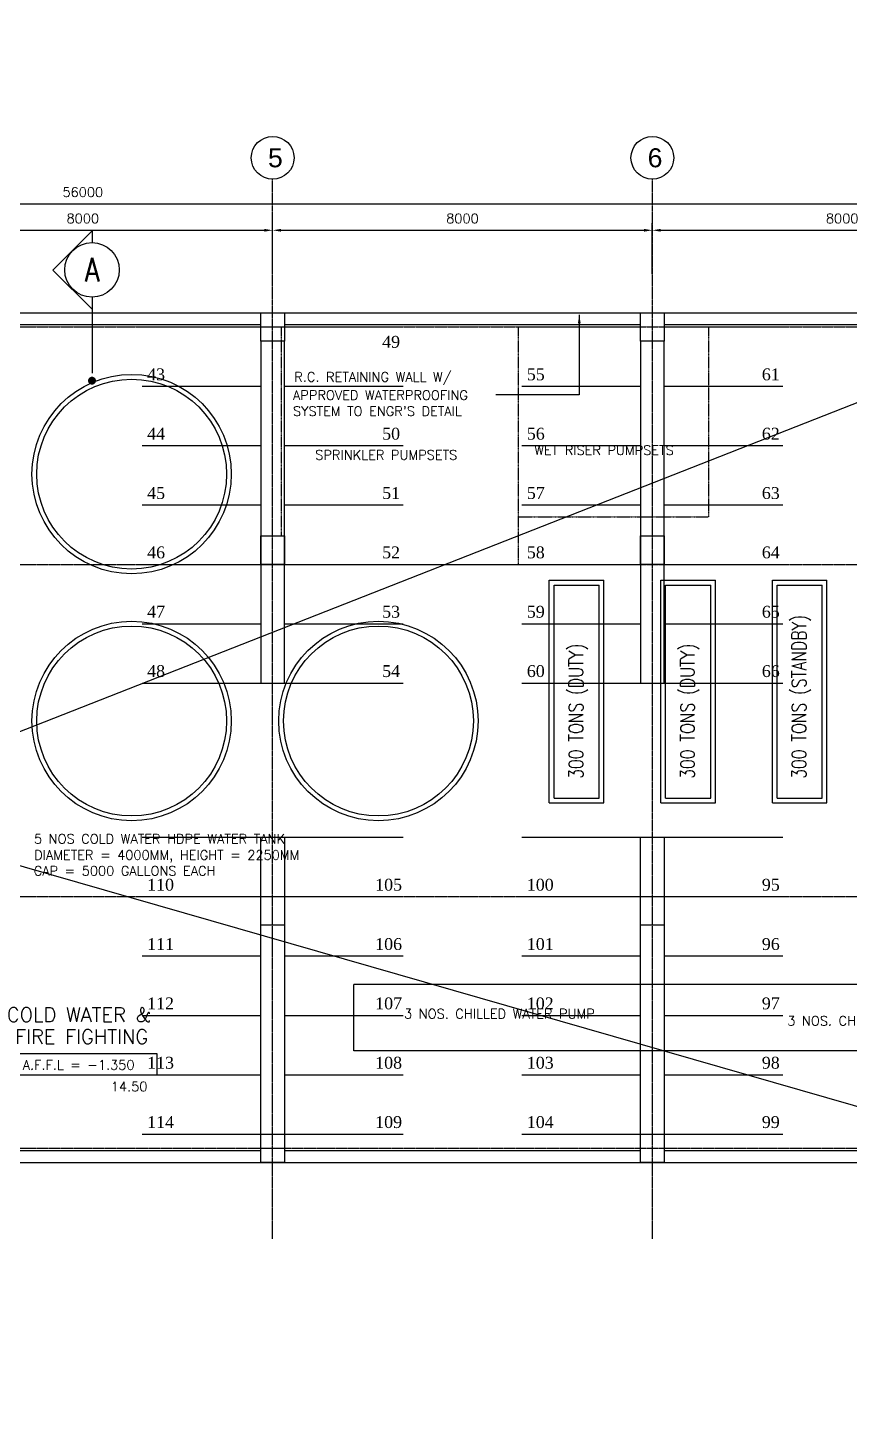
# Model space of a CAD drawing. Header units: millimetres. Extents: x -312260 to 194620, y -310600 to 21683.
# Drawn here: x -271936 to -254627, y -7543 to 21683 of the extents above; entities that cross this region are included whole.
import ezdxf

# ---------------------------------------------------------------- set-up
doc = ezdxf.new("R2010")
doc.units = ezdxf.units.MM
doc.header["$LTSCALE"] = 5
doc.header["$MEASUREMENT"] = 0
doc.header["$PDMODE"] = 3
doc.linetypes.add('CENTER', pattern=[2, 1.25, -0.25, 0.25, -0.25])
doc.linetypes.add('HIDDEN', pattern=[0.375, 0.25, -0.125])
for name, color, linetype in [('col', 7, 'Continuous'), ('CP NUMBERING', 1, 'Continuous'), ('DIM', 7, 'Continuous'), ('GRID', 9, 'CENTER'), ('in.road', 5, 'Continuous'), ('OFF', 7, 'Continuous'), ('SPEC', 7, 'Continuous'), ('TEXT', 7, 'Continuous'), ('wall', 2, 'Continuous')]:
    doc.layers.add(name, color=color, linetype=linetype)
doc.styles.add('CARPARK NO', font='TIMES.TTF', dxfattribs={"height": 200})
doc.styles.add('E', font='ROMANS.SHX', dxfattribs={"width": 0.9})
doc.styles.add('HELV', font='HELV.shx')
doc.styles.add('S100', font='ROMANS.shx', dxfattribs={"height": 200})
doc.dimstyles.new('S100', dxfattribs={"dimscale": 0, "dimtxt": 150, "dimasz": 175, "dimexe": 150, "dimexo": 150, "dimgap": 150, "dimtad": 1, "dimdec": 0, "dimzin": 0, "dimdsep": 46, "dimtxsty": 'S100', "dimcen": 0, "dimdle": 100, "dimclrd": 5, "dimclre": 5, "dimclrt": 1, "dimaunit": 1, "dimadec": 0, "dimazin": 0, "dimtfac": 1, "dimtdec": 0, "dimtofl": 0, "dimtmove": 1, "dimatfit": 3, "dimfxl": 1, "dimtolj": 1, "dimtzin": 0, "dimarcsym": 0})

# ---------------------------------------------------------------- blocks, each defined once
blk = doc.blocks.new('*D8')
at = {"layer": 'DEFPOINTS', "color": 0}
for p in [(-242776, 17971), (-298776, 16346), (-242776, 16346)]:
    blk.add_point(p, dxfattribs=at)
at = {"layer": 'DIM', "color": 5, "lineweight": -2}
for p, q in [((-298776, 16496), (-298776, 18121)), ((-242776, 16496), (-242776, 18121)), ((-298601, 17971), (-242951, 17971))]:
    blk.add_line(p, q, dxfattribs=at)
at = {"layer": 'DIM', "color": 5}
for points in [[(-298601, 18000), (-298601, 17942), (-298776, 17971)], [(-242951, 18000), (-242951, 17942), (-242776, 17971)]]:
    blk.add_solid(points, dxfattribs=at)
at = {"layer": 'DIM', "color": 1, "insert": (-270776, 18221), "char_height": 200, "attachment_point": 5, "style": 'S100'}
blk.add_mtext('\\A1;56000', dxfattribs=at)
blk = doc.blocks.new('*D12')
at = {"layer": 'DEFPOINTS', "color": 0}
for p in [(-266776, 17417), (-274776, 16346), (-266776, 16346)]:
    blk.add_point(p, dxfattribs=at)
at = {"layer": 'DIM', "color": 5, "lineweight": -2}
for p, q in [((-274776, 16496), (-274776, 17567)), ((-266776, 16496), (-266776, 17567)), ((-274601, 17417), (-266951, 17417))]:
    blk.add_line(p, q, dxfattribs=at)
at = {"layer": 'DIM', "color": 5}
for points in [[(-274601, 17446), (-274601, 17388), (-274776, 17417)], [(-266951, 17446), (-266951, 17388), (-266776, 17417)]]:
    blk.add_solid(points, dxfattribs=at)
at = {"layer": 'DIM', "color": 1, "insert": (-270776, 17667), "char_height": 200, "attachment_point": 5, "style": 'S100'}
blk.add_mtext('\\A1;8000', dxfattribs=at)
blk = doc.blocks.new('*D13')
at = {"layer": 'DEFPOINTS', "color": 0}
for p in [(-258776, 17417), (-266776, 16346), (-258776, 16346)]:
    blk.add_point(p, dxfattribs=at)
at = {"layer": 'DIM', "color": 5, "lineweight": -2}
for p, q in [((-266776, 16496), (-266776, 17567)), ((-258776, 16496), (-258776, 17567)), ((-266601, 17417), (-258951, 17417))]:
    blk.add_line(p, q, dxfattribs=at)
at = {"layer": 'DIM', "color": 5}
for points in [[(-266601, 17446), (-266601, 17388), (-266776, 17417)], [(-258951, 17446), (-258951, 17388), (-258776, 17417)]]:
    blk.add_solid(points, dxfattribs=at)
at = {"layer": 'DIM', "color": 1, "insert": (-262776, 17667), "char_height": 200, "attachment_point": 5, "style": 'S100'}
blk.add_mtext('\\A1;8000', dxfattribs=at)
blk = doc.blocks.new('*D14')
at = {"layer": 'DEFPOINTS', "color": 0}
for p in [(-250776, 17417), (-258776, 16346), (-250776, 16346)]:
    blk.add_point(p, dxfattribs=at)
at = {"layer": 'DIM', "color": 5, "lineweight": -2}
for p, q in [((-258776, 16496), (-258776, 17567)), ((-250776, 16496), (-250776, 17567)), ((-258601, 17417), (-250951, 17417))]:
    blk.add_line(p, q, dxfattribs=at)
at = {"layer": 'DIM', "color": 5}
for points in [[(-258601, 17446), (-258601, 17388), (-258776, 17417)], [(-250951, 17446), (-250951, 17388), (-250776, 17417)]]:
    blk.add_solid(points, dxfattribs=at)
at = {"layer": 'DIM', "color": 1, "insert": (-254776, 17667), "char_height": 200, "attachment_point": 5, "style": 'S100'}
blk.add_mtext('\\A1;8000', dxfattribs=at)

msp = doc.modelspace()

# ---------------------------------------------------------------- linework, layer by layer
for p, q in [((-234339.9, 21683.4), (-308783.3, -7543.2)), ((-312259.7, 15574.6), (-233500.8, -7064))]:
    msp.add_line(p, q)
at = {"color": 3}
for p, q in [((-270582, 17404.3), (-271406.5, 16579.7)), ((-270582, 17404.3), (-270582, 17157.3)), ((-270582, 15755.1), (-271406.5, 16579.7)), ((-270582, 16007.3), (-270582, 15755.1)), ((-270582, 15755.1), (-270582, 14407))]:
    msp.add_line(p, q, dxfattribs=at)
at = {"color": 3, "const_width": 83.6}
msp.add_lwpolyline([(-270623.8, 14249, 1), (-270540.2, 14249, 1)], format="xyb", close=True, dxfattribs=at)
at = {"color": 3}
msp.add_circle((-270582, 16582.3), 575, dxfattribs=at)
at = {"layer": 'col', "color": 3}
for points in [[(-266525.6, 15080.7), (-267025.6, 15080.7), (-267025.6, 15680.7), (-266525.6, 15680.7)], [(-258525.6, 15080.7), (-259025.6, 15080.7), (-259025.6, 15680.7), (-258525.6, 15680.7)], [(-266525.6, 10380.7), (-267025.6, 10380.7), (-267025.6, 10980.7), (-266525.6, 10980.7)], [(-258525.6, 10380.7), (-259025.6, 10380.7), (-259025.6, 10980.7), (-258525.6, 10980.7)], [(-266525.6, 2780.7), (-267025.6, 2780.7), (-267025.6, 3380.7), (-266525.6, 3380.7)], [(-258525.6, 2780.7), (-259025.6, 2780.7), (-259025.6, 3380.7), (-258525.6, 3380.7)], [(-266525.6, -2219.3), (-267025.6, -2219.3), (-267025.6, -1619.3), (-266525.6, -1619.3)], [(-258525.6, -2219.3), (-259025.6, -2219.3), (-259025.6, -1619.3), (-258525.6, -1619.3)]]:
    msp.add_lwpolyline(points, close=True, dxfattribs=at)
at = {"layer": 'GRID', "linetype": 'CENTER', "ltscale": 2}
for p, q in [((-266775.6, -3830.2), (-266775.6, 18494.6)), ((-258775.6, -3830.2), (-258775.6, 18494.6)), ((-303275.1, 15380.7), (-241148.4, 15380.7)), ((-303275.1, 10380.7), (-241148.4, 10380.7)), ((-303275.1, 3380.7), (-241148.4, 3380.7)), ((-303275.1, -1919.3), (-241148.4, -1919.3))]:
    msp.add_line(p, q, dxfattribs=at)
at = {"layer": 'GRID', "color": 7, "linetype": 'Continuous'}
for centre in [(-266775.6, 18944.6), (-258775.6, 18944.6)]:
    msp.add_circle(centre, 450, dxfattribs=at)
at = {"layer": 'in.road', "color": 6}
for p, q in [((-269525.6, 15380.7), (-267025.6, 15380.7)), ((-266525.6, 15380.7), (-264025.6, 15380.7)), ((-261525.6, 15380.7), (-259025.6, 15380.7)), ((-258525.6, 15380.7), (-256025.6, 15380.7)), ((-267025.6, 15080.7), (-267025.6, 7880.7)), ((-266525.6, 7880.7), (-266525.6, 15080.7)), ((-259025.6, 15080.7), (-259025.6, 7880.7)), ((-258525.6, 7880.7), (-258525.6, 15080.7)), ((-269525.6, 14130.7), (-267025.6, 14130.7)), ((-266525.6, 14130.7), (-264025.6, 14130.7)), ((-261525.6, 14130.7), (-259025.6, 14130.7)), ((-258525.6, 14130.7), (-256025.6, 14130.7)), ((-269525.6, 12880.7), (-267025.6, 12880.7)), ((-266525.6, 12880.7), (-264025.6, 12880.7)), ((-261525.6, 12880.7), (-259025.6, 12880.7)), ((-258525.6, 12880.7), (-256025.6, 12880.7)), ((-269525.6, 11630.7), (-267025.6, 11630.7)), ((-266525.6, 11630.7), (-264025.6, 11630.7)), ((-261525.6, 11630.7), (-259025.6, 11630.7)), ((-258525.6, 11630.7), (-256025.6, 11630.7)), ((-269525.6, 10380.7), (-267025.6, 10380.7)), ((-266525.6, 10380.7), (-264025.6, 10380.7)), ((-261525.6, 10380.7), (-259025.6, 10380.7)), ((-258525.6, 10380.7), (-256025.6, 10380.7)), ((-269525.6, 9130.7), (-267025.6, 9130.7)), ((-266525.6, 9130.7), (-264025.6, 9130.7)), ((-261525.6, 9130.7), (-259025.6, 9130.7)), ((-258525.6, 9130.7), (-256025.6, 9130.7)), ((-269525.6, 7880.7), (-266775.6, 7880.7)), ((-266775.6, 7880.7), (-264025.6, 7880.7)), ((-261525.6, 7880.7), (-258775.6, 7880.7)), ((-258775.6, 7880.7), (-256025.6, 7880.7)), ((-269525.6, 4630.7), (-266775.6, 4630.7)), ((-267025.6, -1619.3), (-267025.6, 4630.7)), ((-266775.6, 4630.7), (-264025.6, 4630.7)), ((-266525.6, 4630.7), (-266525.6, -1619.3)), ((-261525.6, 4630.7), (-258775.6, 4630.7)), ((-259025.6, -1619.3), (-259025.6, 4630.7)), ((-258775.6, 4630.7), (-256025.6, 4630.7)), ((-258525.6, 4630.7), (-258525.6, -1619.3)), ((-269525.6, 3380.7), (-267025.6, 3380.7)), ((-266525.6, 3380.7), (-264025.6, 3380.7)), ((-261525.6, 3380.7), (-259025.6, 3380.7)), ((-258525.6, 3380.7), (-256025.6, 3380.7)), ((-269525.6, 2130.7), (-267025.6, 2130.7)), ((-266525.6, 2130.7), (-264025.6, 2130.7)), ((-261525.6, 2130.7), (-259025.6, 2130.7)), ((-258525.6, 2130.7), (-256025.6, 2130.7)), ((-269525.6, 880.7), (-267025.6, 880.7)), ((-266525.6, 880.7), (-264025.6, 880.7)), ((-261525.6, 880.7), (-259025.6, 880.7)), ((-258525.6, 880.7), (-256025.6, 880.7)), ((-269525.6, -369.3), (-267025.6, -369.3)), ((-266525.6, -369.3), (-264025.6, -369.3)), ((-261525.6, -369.3), (-259025.6, -369.3)), ((-258525.6, -369.3), (-256025.6, -369.3)), ((-269525.6, -1619.3), (-267025.6, -1619.3)), ((-266525.6, -1619.3), (-264025.6, -1619.3)), ((-261525.6, -1619.3), (-259025.6, -1619.3)), ((-258525.6, -1619.3), (-256025.6, -1619.3))]:
    msp.add_line(p, q, dxfattribs=at)
at = {"layer": 'OFF', "color": 1, "linetype": 'HIDDEN'}
for p, q in [((-266593.1, 15380.7), (-266593.1, 10980.7)), ((-261593.1, 10380.7), (-261593.1, 15380.7)), ((-257593.1, 15380.7), (-257593.1, 11380.7)), ((-261593.1, 11380.7), (-257593.1, 11380.7)), ((-266525.6, 10380.7), (-261593.1, 10380.7))]:
    msp.add_line(p, q, dxfattribs=at)
at = {"layer": 'OFF'}
for p, q in [((-260946.6, 5357.2), (-260946.6, 10045.2)), ((-260946.6, 10045.2), (-259796.6, 10045.2)), ((-260846.6, 5457.2), (-260846.6, 9945.2)), ((-260846.6, 9945.2), (-259896.6, 9945.2)), ((-259896.6, 5457.2), (-259896.6, 9945.2)), ((-259796.6, 5357.2), (-259796.6, 10045.2)), ((-259796.6, 5357.2), (-259796.6, 10045.2)), ((-258596.6, 5357.2), (-258596.6, 10045.2)), ((-258596.6, 10045.2), (-257446.6, 10045.2)), ((-258496.6, 5457.2), (-258496.6, 9945.2)), ((-258496.6, 9945.2), (-257546.6, 9945.2)), ((-257546.6, 5457.2), (-257546.6, 9945.2)), ((-257446.6, 5357.2), (-257446.6, 10045.2)), ((-257446.6, 5357.2), (-257446.6, 10045.2)), ((-256246.6, 5357.2), (-256246.6, 10045.2)), ((-256246.6, 10045.2), (-255096.6, 10045.2)), ((-256146.6, 5457.2), (-256146.6, 9945.2)), ((-256146.6, 9945.2), (-255196.6, 9945.2)), ((-255196.6, 5457.2), (-255196.6, 9945.2)), ((-255096.6, 5357.2), (-255096.6, 10045.2)), ((-260946.6, 5357.2), (-259796.6, 5357.2)), ((-260846.6, 5457.2), (-259896.6, 5457.2)), ((-258596.6, 5357.2), (-257446.6, 5357.2)), ((-258496.6, 5457.2), (-257546.6, 5457.2)), ((-256246.6, 5357.2), (-255096.6, 5357.2)), ((-256146.6, 5457.2), (-255196.6, 5457.2)), ((-248801.3, 1530.7), (-265066.3, 1530.7)), ((-265066.3, 130.7), (-265066.3, 1530.7)), ((-248801.3, 130.7), (-265066.3, 130.7))]:
    msp.add_line(p, q, dxfattribs=at)
at = {"layer": 'OFF', "color": 1}
msp.add_lwpolyline([(-272160.3, 80.2), (-269216.2, 80.2), (-269216.2, -381.8), (-272160.3, -381.8)], close=True, dxfattribs=at)
for centre, radius in [((-269746.6, 12280.7), 2100), ((-269746.6, 12280.7), 2000), ((-269746.6, 7080.7), 2100), ((-269746.6, 7080.7), 2000), ((-264546.6, 7080.7), 2100), ((-264546.6, 7080.7), 2000)]:
    msp.add_circle(centre, radius, dxfattribs=at)
at = {"layer": 'wall', "color": 2, "ltscale": 2}
for p, q in [((-298525.6, 15680.7), (-243025.6, 15680.7)), ((-274525.6, 15430.7), (-267025.6, 15430.7)), ((-266525.6, 15430.7), (-259025.6, 15430.7)), ((-258525.6, 15430.7), (-251025.6, 15430.7)), ((-274525.6, -1969.3), (-267025.6, -1969.3)), ((-266525.6, -1969.3), (-259025.6, -1969.3)), ((-258525.6, -1969.3), (-251025.6, -1969.3)), ((-298875.6, -2219.3), (-242675.6, -2219.3))]:
    msp.add_line(p, q, dxfattribs=at)

# ---------------------------------------------------------------- texts
at = {"layer": 'CP NUMBERING', "style": 'CARPARK NO'}
for s, p in [('49', (-264468.9, 14942.6)), ('43', (-269420.5, 14257.1)), ('55', (-261420.5, 14257.1)), ('61', (-256468.9, 14257.1)), ('44', (-269420.5, 13007.1)), ('50', (-264468.9, 13007.1)), ('56', (-261420.5, 13007.1)), ('62', (-256468.9, 13007.1)), ('45', (-269420.5, 11757.1)), ('51', (-264468.9, 11757.1)), ('57', (-261420.5, 11757.1)), ('63', (-256468.9, 11757.1)), ('46', (-269420.5, 10507.1)), ('52', (-264468.9, 10507.1)), ('58', (-261420.5, 10507.1)), ('64', (-256468.9, 10507.1)), ('47', (-269420.5, 9257.1)), ('53', (-264468.9, 9257.1)), ('59', (-261420.5, 9257.1)), ('65', (-256468.9, 9257.1)), ('48', (-269420.5, 8007.1)), ('54', (-264468.9, 8007.1)), ('60', (-261420.5, 8007.1)), ('66', (-256468.9, 8007.1)), ('110', (-269420.5, 3507.1)), ('105', (-264615.7, 3507.1)), ('100', (-261420.5, 3507.1)), ('95', (-256468.9, 3507.1)), ('111', (-269420.5, 2257.1)), ('106', (-264615.7, 2257.1)), ('101', (-261420.5, 2257.1)), ('96', (-256468.9, 2257.1)), ('112', (-269420.5, 1007.1)), ('107', (-264615.7, 1007.1)), ('102', (-261420.5, 1007.1)), ('97', (-256468.9, 1007.1)), ('113', (-269420.5, -242.9)), ('108', (-264615.7, -242.9)), ('103', (-261420.5, -242.9)), ('98', (-256468.9, -242.9)), ('114', (-269420.5, -1492.9)), ('109', (-264615.7, -1492.9)), ('104', (-261420.5, -1492.9)), ('99', (-256468.9, -1492.9))]:
    msp.add_text(s, height=250, dxfattribs=at).set_placement(p)
at = {"layer": 'GRID', "color": 3, "style": 'HELV'}
for s, p in [('5', (-266874.2, 18744.3)), ('6', (-258874.2, 18744.3))]:
    msp.add_text(s, height=400, dxfattribs=at).set_placement(p)
at = {"layer": 'OFF', "color": 2, "style": 'S100'}
for s, p in [('WET RISER PUMPSETS', (-261265.1, 12684.9)), ('SPRINKLER PUMPSETS', (-265878, 12585.1)), ('3 NOS. CHILLED WATER PUMP', (-264007.5, 814.6)), ('3 NOS. CHILLED WATER PUMP', (-255932.8, 666.1))]:
    msp.add_text(s, height=200, dxfattribs=at).set_placement(p)
at = {"layer": 'OFF', "style": 'E', "width": 0.8}
for s, p in [('300 TONS (STANDBY)', (-255535.8, 5863.2)), ('300 TONS (DUTY)', (-260235.8, 5863.2)), ('300 TONS (DUTY)', (-257885.8, 5863.2))]:
    msp.add_text(s, height=300, rotation=90, dxfattribs=at).set_placement(p)
at = {"layer": 'OFF', "style": 'S100'}
for s, p in [('5 NOS COLD WATER HDPE WATER TANK', (-271803.9, 4498.3)), ('DIAMETER = 4000MM, HEIGHT = 2250MM', (-271801.1, 4157.9)), ('CAP = 5000 GALLONS EACH', (-271809.9, 3823.6))]:
    msp.add_text(s, height=200, dxfattribs=at).set_placement(p)
at = {"layer": 'OFF', "color": 3, "style": 'S100'}
for s, p in [('COLD WATER &', (-272376.4, 743.8)), ('FIRE FIGHTING', (-272201.3, 281.3))]:
    msp.add_text(s, height=300, dxfattribs=at).set_placement(p)
at = {"layer": 'OFF', "color": 2, "style": 'S100'}
for s, p in [('A.F.F.L = -1.350', (-272042.7, -263.8)), ('14.50', (-270184.9, -719.1))]:
    msp.add_text(s, height=200, rotation=0, dxfattribs=at).set_placement(p)
at = {"layer": 'SPEC', "style": 'S100'}
for s, p in [('R.C. RETAINING WALL W/', (-266320.1, 14228.3)), ('APPROVED WATERPROOFING', (-266347.4, 13844.1)), ("SYSTEM TO ENGR'S DETAIL", (-266347.4, 13506.5))]:
    msp.add_text(s, height=200, dxfattribs=at).set_placement(p)
at = {"layer": 'TEXT', "color": 4, "style": 'E', "width": 0.8}
msp.add_text('A', height=500, dxfattribs=at).set_placement((-270732.5, 16335.2))

# ---------------------------------------------------------------- dimensions: what is measured, and where the dimension line sits
at = {"layer": 'DIM'}
for p1, p2, distance, picture, middle in [((-298775.6, 16345.6), (-242775.6, 16345.6), 1625.7, '*D8', (-270775.6, 18221.3)), ((-274775.6, 16345.6), (-266775.6, 16345.6), 1071.5, '*D12', (-270775.6, 17667.1)), ((-266775.6, 16345.6), (-258775.6, 16345.6), 1071.5, '*D13', (-262775.6, 17667.1)), ((-258775.6, 16345.6), (-250775.6, 16345.6), 1071.5, '*D14', (-254775.6, 17667.1))]:
    dim = msp.add_aligned_dim(p1=p1, p2=p2, distance=distance, dimstyle='S100', override={"dimscale": 1}, dxfattribs=at)
    dim.commit()
    dim.dimension.update_dxf_attribs({"geometry": picture, "text_midpoint": middle})

# ---------------------------------------------------------------- leaders
at = {"layer": 'SPEC'}
msp.add_leader([(-260315.5, 15633.9), (-260315.5, 13952.3), (-262072.3, 13952.3)], dimstyle='S100', override={"dimscale": 1, "dimtad": 0}, dxfattribs=at)

doc.saveas('drawing.dxf')
